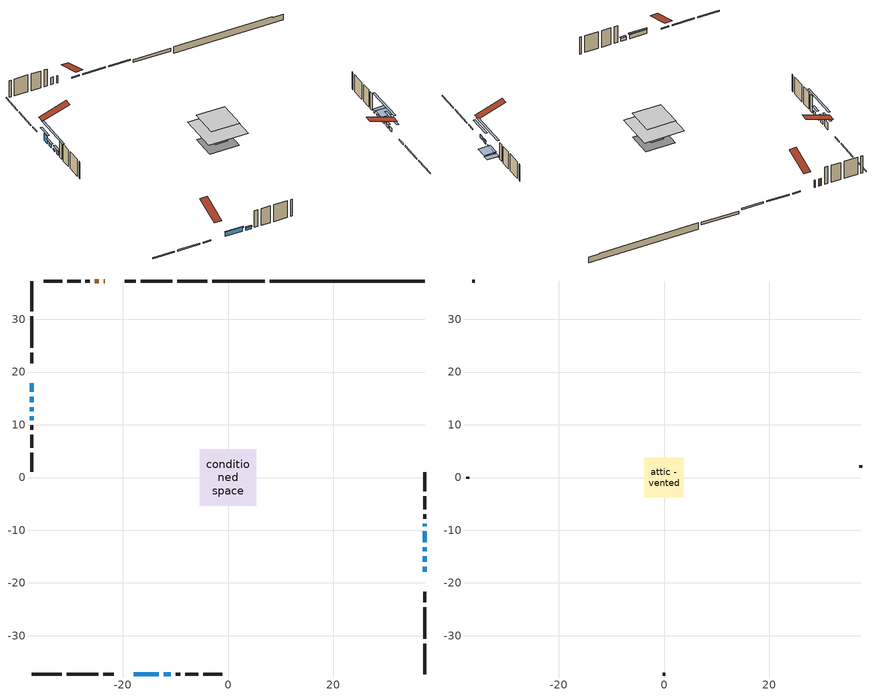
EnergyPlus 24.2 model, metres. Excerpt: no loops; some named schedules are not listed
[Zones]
conditioned space
 floor adiabatic (Floor2 construction): -1.71,-1.71 -1.71,1.71 1.71,1.71 1.71,-1.71 z0.86
 floor adiabatic (AdiabaticFloorConstruction): -5.36,-5.36 -5.36,5.36 5.36,5.36 5.36,-5.36 z3.3
 floor foundation (Slab1 construction): -3.96,-3.39 -3.96,3.39 3.96,3.39 3.96,-3.39 z-0.97
 floor foundation (Slab2 construction): -1.71,-1.71 -1.71,1.71 1.71,1.71 1.71,-1.71 z-0.03
 wall outside (RimJoist1 construction): -3.92,37.28 -9.64,37.28 / -37.28,-37.28 -31.57,-37.28 / -37.28,37.28 -37.28,31.57 / 37.28,-37.28 37.28,-31.57 z0.86:1.16
 wall outside (RimJoist2 construction): -10.57,37.28 -16.59,37.28 / -30.64,-37.28 -24.62,-37.28 / -37.28,30.64 -37.28,24.62 / 37.28,-30.64 37.28,-24.62 z0.86:1.16
 wall outside (RimJoist3 construction): -17.52,37.28 -19.56,37.28 / -23.69,-37.28 -21.64,-37.28 / -37.28,23.69 -37.28,21.64 / 37.28,-23.69 37.28,-21.64 z0.86:1.16
 wall outside (AdiabaticWallConstruction 1): -23.37,37.28 -23.59,37.28 / -24.52,37.28 -25.28,37.28 z0.86:2.89
 wall outside (AdiabaticWallConstruction): -17.84,-37.28 -13.16,-37.28 / -37.28,11.6 -37.28,10.83 z0.86:2.08; 37.28,-17.84 37.28,-16.95 z0.86:1.93; -37.28,17.84 -37.28,16.26 z0.86:2.89; 37.28,-16.02 37.28,-14.95 / -12.24,-37.28 -10.86,-37.28 / -37.28,15.34 -37.28,14.27 z0.86:1.78; 37.28,-14.03 37.28,-13.21 / -37.28,13.34 -37.28,12.52 z0.86:1.34; 37.28,-12.28 37.28,-10.15 z0.86:1.42; 37.28,-9.23 37.28,-8.77 z0.86:1.12
 wall outside (Wall1 construction): -26.21,37.28 -27.06,37.28 / -9.94,-37.28 -9.08,-37.28 / -37.28,9.91 -37.28,9.06 / 37.28,-7.84 37.28,-6.99 z0.86:5.74
 wall outside (Wall2 construction): -27.98,37.28 -30.49,37.28 / -8.16,-37.28 -5.65,-37.28 / -37.28,8.13 -37.28,5.62 / 37.28,-6.06 37.28,-3.56 z0.86:5.74
 wall outside (Wall3 construction): -31.42,37.28 -35,37.28 / -4.72,-37.28 -1.14,-37.28 / -37.28,4.69 -37.28,1.11 / 37.28,-2.63 37.28,0.96 z0.86:5.74
 wall foundation (FoundationWall1 construction): 7.9,37.28,-0.97 7.9,37.28,0.86 34.35,37.28,0.86 34.35,37.28,0.59 37.28,37.28,0.59 37.28,37.28,-0.97
 wall foundation (FoundationWall2 construction): 6.97,37.28 -2.99,37.28 z-0.03:0.73
 window (WindowConstruction): -17.84,-37.28 -13.16,-37.28 z0.86:2.08
 window (WindowConstruction 2): 37.28,-17.84 37.28,-16.95 z0.86:1.93
 window (WindowConstruction 3): -37.28,17.84 -37.28,16.26 z0.86:2.89
 window (WindowConstruction 4): 37.28,-16.02 37.28,-14.95 z0.86:1.77
 window (WindowConstruction 5): -12.24,-37.28 -10.86,-37.28 z0.86:1.77
 window (WindowConstruction 6): -37.28,15.34 -37.28,14.27 z0.86:1.77
 window (WindowConstruction 9): 37.28,-14.03 37.28,-13.21 z0.86:1.34
 window (WindowConstruction 10): -37.28,13.34 -37.28,12.53 z0.86:1.34
 window (WindowConstruction 1): -37.28,11.6 -37.28,10.83 z0.86:2.08
 window (WindowConstruction 7): 37.28,-12.28 37.28,-10.15 z0.86:1.42
 window (WindowConstruction 8): 37.28,-9.22 37.28,-8.77 z0.86:1.11
 door (Door): -23.37,37.28 -23.59,37.28 z0.86:2.89
 door (Door 1): -24.52,37.28 -25.28,37.28 z0.86:2.89
 ceiling adiabatic (AdiabaticFloorConstruction): 5.36,-5.36 5.36,5.36 -5.36,5.36 -5.36,-5.36 z3.3
attic - vented
 floor to conditioned space (Floor1 construction Reversed): -3.79,-3.79 -3.79,3.79 3.79,3.79 3.79,-3.79 z5.74
 wall outside (Wall4 construction): -35.93,37.28 -36.36,37.28 / -0.21,-37.28 0.22,-37.28 / -37.28,0.18 -37.28,-0.24 / 37.28,1.88 37.28,2.31 z0.86:5.74
 roof outside (Roof1 construction): -22.44,37.28,5.74 -22.44,29.9,8.2 -20.49,29.9,8.2 -20.49,37.28,5.74; -18.77,-37.28,5.74 -18.77,-29.9,8.2 -20.72,-29.9,8.2 -20.72,-37.28,5.74; -37.28,18.77,5.74 -29.9,18.77,8.2 -29.9,20.72,8.2 -37.28,20.72,5.74; 37.28,-18.77,5.74 29.9,-18.77,8.2 29.9,-20.72,8.2 37.28,-20.72,5.74
shading: -13.02,-37.28 -17.99,-37.28 -17.99,-37.74 -13.02,-37.74 z2.23; 37.28,-14.36 37.28,-20.43 37.74,-20.43 37.74,-14.36 z4.52; -37.28,15.19 -37.28,18.91 -37.74,18.91 -37.74,15.19 z3.96; 37.28,-14.88 37.28,-16.1 37.74,-16.1 37.74,-14.88 z1.85; -10.78,-37.28 -12.31,-37.28 -12.31,-37.74 -10.78,-37.74 z1.85; -37.28,13.51 -37.28,16.09 -37.74,16.09 -37.74,13.51 z2.53; 37.28,-8.33 37.28,-18.91 37.74,-18.91 37.74,-8.33 z6.22; -37.28,7.65 -37.28,18.22 -37.74,18.22 -37.74,7.65 z6.22; -37.28,10.08 -37.28,12.36 -37.74,12.36 -37.74,10.08 z2.84; 37.28,-9.69 37.28,-12.74 40.48,-12.74 40.48,-9.69 z1.88; 37.28,-8.31 37.28,-9.68 40.48,-9.68 40.48,-8.31 z1.57
[Building]
Building 1: Terrain=Suburbs
[Site:Location]
Montreal Intl AP_QC: Latitude {deg}=45.47; Longitude {deg}=-73.74; Time Zone {hr}=-5; Elevation {m}=36; Keep Site Location Information=Yes
[Site:GroundTemperature:Shallow]
2.07863, -0.316383, -0.508184, 0.628371, 5.19101, 9.73239, 13.6695, 16.1636, 16.3755, 14.347, 10.5102, 6.10817
[Site:WaterMainsTemperature]
Calculation Method=Schedule; Temperature Schedule=mains temperature schedule
[Material] Roughness=Rough; Thermal Absorptance=0.9
Name | Thickness {m} | Conductivity {W/m-K} | Density {kg/m3} | Specific Heat {J/kg-K} | Solar Absorptance | Visible Absorptance
asphalt or fiberglass shingles | 0.00635 | 0.162714 | 1121.4 | 1465.45 | 0.4 | 0.4
ceiling loosefill ins | 0.0846667 | 0.0480833 | 16.02 | 1046.75 | 0.7 | 0.7
ceiling stud and cavity | 0.1397 | 0.0958178 | 65.682 | 1177.47 | 0.7 | 0.7
concrete 4.0 in. | 0.1016 | 1.803125 | 2242.8 | 837.4 | 0.7 | 0.7
concrete 8.0 in. | 0.2032 | 1.803125 | 2242.8 | 837.4 | 0.7 | 0.7
door material | 0.04445 | 0.053851 | 512.64 | 1214.23 | 0.7 | 0.7
door material 1 | 0.04445 | 0.188738 | 512.64 | 1214.23 | 0.7 | 0.7
exterior vertical ins | 0.0348425 | 0.029427 | 32.04 | 1214.23 | 0.7 | 0.7
exterior vertical ins 1 | 0.00699535 | 0.029427 | 32.04 | 1214.23 | 0.7 | 0.7
floor covering | 0.0127 | 0.0433444 | 54.468 | 1339.84 | 0.6 | 0.6
floor rigid ins; rim joist rigid ins | 0.051816 | 0.029427 | 32.04 | 1214.23 | 0.7 | 0.7
floor rigid ins 1; wall rigid ins | 0.512978 | 0.029427 | 32.04 | 1214.23 | 0.7 | 0.7
floor stud and cavity | 0.1397 | 0.269035 | 92.3553 | 1139.71 | 0.7 | 0.7
floor stud and cavity 1 | 0.1397 | 1.75129 | 37.0049 | 1207.88 | 0.7 | 0.7
furniture material conditioned space 1 | 0.1524 | 0.115458 | 640.8 | 1214.23 | 0.6 | 0.6
gypsum board | 0.0127 | 0.160291 | 801 | 837.4 | 0.6 | 0.6
gypsum board 1 | 0.0127 | 0.160291 | 801 | 837.4 | 0.7 | 0.7
osb sheathing 0.5 in. | 0.0127 | 0.115458 | 512.64 | 1214.23 | 0.7 | 0.7
osb sheathing 0.75 in. | 0.01905 | 0.115458 | 512.64 | 1214.23 | 0.7 | 0.7
osb sheathing 2.0 in. | 0.0508 | 0.115458 | 512.64 | 1214.23 | 0.7 | 0.7
rim joist stud and cavity | 0.0508 | 0.177588 | 50.32683 | 1063.81 | 0.6 | 0.6
rim joist stud and cavity 1 | 0.0508 | 0.172285 | 50.32683 | 1063.81 | 0.6 | 0.6
rim joist stud and cavity 2 | 0.0508 | 0.258559 | 125.044 | 1163.47 | 0.6 | 0.6
wall stud and cavity | 0.1397 | 0.100049 | 139.0536 | 1170.24 | 0.7 | 0.7
wall stud and cavity 1 | 0.1397 | 0.104393 | 139.0536 | 1170.24 | 0.7 | 0.7
wall stud and cavity 2 | 0.1397 | 0.103305 | 139.0536 | 1170.24 | 0.7 | 0.7
wall stud and cavity 3 | 0.0889 | 6.9971 | 50.32683 | 1063.81 | 0.6 | 0.6
wall stud and cavity 4 | 0.0889 | 0.380278 | 52.3479 | 1209.89 | 0.7 | 0.7
wall stud and cavity 5 | 0.0889 | 0.391764 | 83.0341 | 1211.67 | 0.7 | 0.7
wood siding | 0.0254 | 0.102417 | 544.68 | 1172.36 | 0.4 | 0.4
wood siding 1 | 0.00254 | 0.102417 | 544.68 | 1172.36 | 0.4 | 0.4
wood siding 2; wood siding 3; wood siding 4 | 0.0254 | 0.102417 | 544.68 | 1172.36 | 0.7 | 0.7
[WindowMaterial:SimpleGlazingSystem]
Name | U-Factor {W/m2-K} | Solar Heat Gain Coefficient
WindowMaterial | 3.04284 | 0.69
WindowMaterial 1 | 3.10416 | 0.52
WindowMaterial 2 | 3.10927 | 0.52
WindowMaterial 3 | 2.983789 | 0.58
WindowMaterial 4 | 7.0816 | 0.68
WindowMaterial 5 | 6.99757 | 0.7
WindowMaterial 6 | 2.99742 | 0.58
WindowMaterial 7 | 3.653793 | 0.29
WindowMaterial 8 | 3.125739 | 0.41
[Construction]
AdiabaticFloorConstruction: floor stud and cavity 1, floor rigid ins 1, osb sheathing 0.75 in., floor covering
AdiabaticWallConstruction: wood siding 3, wall rigid ins, wall stud and cavity 4, gypsum board
AdiabaticWallConstruction 1: wood siding 4, wall rigid ins, wall stud and cavity 4, gypsum board
Door: door material
Door 1: door material 1
Floor1 construction Reversed: gypsum board, ceiling stud and cavity, ceiling loosefill ins
Floor2 construction: floor stud and cavity, floor rigid ins, osb sheathing 0.75 in., floor covering
FoundationWall1 construction; FoundationWall2 construction: concrete 8.0 in., gypsum board 1
furniture construction conditioned space 1: furniture material conditioned space 1
PartitionWallConstruction: gypsum board, wall stud and cavity 5, gypsum board
RimJoist1 construction: wood siding 2, rim joist stud and cavity
RimJoist2 construction: wood siding 2, rim joist stud and cavity 1
RimJoist3 construction: wood siding 2, rim joist rigid ins, osb sheathing 2.0 in., rim joist stud and cavity 2
Roof1 construction: asphalt or fiberglass shingles
Slab1 construction; Slab2 construction: concrete 4.0 in.
Wall1 construction: wood siding, osb sheathing 0.5 in., wall stud and cavity, gypsum board
Wall2 construction: wood siding, osb sheathing 0.5 in., wall stud and cavity 1, gypsum board
Wall3 construction: wood siding, osb sheathing 0.5 in., wall stud and cavity 2, gypsum board
Wall4 construction: wood siding 1, wall stud and cavity 3
WindowConstruction: WindowMaterial
WindowConstruction 1: WindowMaterial 1
WindowConstruction 10; WindowConstruction 9: WindowMaterial 8
WindowConstruction 2: WindowMaterial 2
WindowConstruction 3: WindowMaterial 3
WindowConstruction 4; WindowConstruction 6: WindowMaterial 4
WindowConstruction 5: WindowMaterial 5
WindowConstruction 7: WindowMaterial 6
WindowConstruction 8: WindowMaterial 7
[Zone] Multiplier=1; Part of Total Floor Area=Yes
Name | Volume {m3}
attic - vented | 22.986
conditioned space | 397.7
[Space]
Name | Zone | Volume {m3}
attic - vented 1 | attic - vented | 22.986
conditioned space 1 | conditioned space | 397.7
[ZoneInfiltration:EffectiveLeakageArea]
infil attic - vented 1: Zone or Space=attic - vented 1; Schedule=Always On Discrete; Effective Air Leakage Area {cm2}=2300.4; Stack Coefficient=0.000510336; Wind Coefficient=1.52633e-05
[ZoneMixing]
whole house fan mix: Zone or Space=attic - vented; Schedule=Always On Continuous; Design Flow Rate Calculation Method=Flow/Zone; Design Flow Rate {m3/s}=0; Source Zone or Space=conditioned space
[SurfaceProperty:ExposedFoundationPerimeter] Exposed Perimeter Calculation Method=TotalExposedPerimeter
Name | Total Exposed Perimeter {m}
Slab1 | 29.383
Slab2 | 9.96699
[InternalMass] Zone or ZoneList=conditioned space; Space or SpaceList=conditioned space 1
Name | Construction | Surface Area {m2}
furniture mass conditioned space 1 | furniture construction conditioned space 1 | 76.7917
partition wall mass | PartitionWallConstruction | 180.305
[Lights]
interior lighting: Zone or ZoneList or Space or SpaceList=conditioned space 1; Schedule=interior lighting schedule; Design Level Calculation Method=LightingLevel; Lighting Level {W}=343.2; Return Air Fraction=0; Fraction Radiant=0.6; Fraction Visible=0.2; Fraction Replaceable=1
[People]
occupants: Zone or ZoneList or Space or SpaceList=conditioned space 1; Number of People Schedule=occupants schedule; Number of People Calculation Method=People; Number of People=3; Fraction Radiant=0.314171; Sensible Heat Fraction=0.56303; Activity Level Schedule=occupants activity schedule; Carbon Dioxide Generation Rate {m3/s-W}=0; Enable ASHRAE 55 Comfort Warnings=No; Mean Radiant Temperature Calculation Type=EnclosureAveraged
[ElectricEquipment] Zone or ZoneList or Space or SpaceList=conditioned space 1; Design Level Calculation Method=EquipmentLevel
Name | Schedule | Design Level {W} | Fraction Latent | Fraction Radiant | Fraction Lost
clothes dryer | clothes dryer schedule | 140.772 | 0.015 | 0.081 | 0.85
clothes washer | clothes washer schedule | 32.1985 | 0.03 | 0.162 | 0.7
cooking range | cooking range schedule | 215.147 | 0.08 | 0.432 | 0.2
dishwasher | dishwasher schedule | 66.8632 | 0.3 | 0.18 | 0.4
fridge | fridge schedule | 72.9452 | 0 | 0.6 | 0
mech vent house fan | mech vent house fan schedule | 0 | 0 | 0 | 1
mech vent house fan cfis | mech vent house fan cfis schedule | 0 | 0 | 0 | 0
misc plug loads | misc plug loads schedule | 494.7 | 0.045 | 0.513 | 0.1
whole house fan | Always On Discrete | 0 | 0 | 0 | 1
[OtherEquipment] Zone or ZoneList or Space or SpaceList=conditioned space 1; Design Level Calculation Method=EquipmentLevel
Name | Fuel Type | Schedule | Design Level {W} | Fraction Latent | Fraction Radiant | Fraction Lost
clothes dryer 1 | Electricity | clothes dryer schedule | 0 | 0.015 | 0.081 | 0.85
cooking range 1 | Electricity | cooking range schedule | 0 | 0.08 | 0.432 | 0.2
general water use latent | None | general water use schedule | 62.594 | 1 | 0 | 0
general water use sensible | None | general water use schedule | -61.6891 | 0 | 0.6 | 0
mech vent house fan latent load | None | Always On Discrete | 0 | 1 | 0 | 0
mech vent house fan sensible load | None | Always On Discrete | 0 | 0 | 0 | 0
water heater energy adjustment1 | Electricity | Always On Discrete | 0.01 | 0 | 0 | 1
[ZoneInfiltration:DesignFlowRate] Zone or ZoneList or Space or SpaceList=conditioned space 1; Schedule=Always On Discrete; Design Flow Rate Calculation Method=Flow/Zone; Design Flow Rate {m3/s}=0
infil flow; natural vent flow; whole house fan flow
[Foundation:Kiva] Initial Indoor Air Temperature {C}=18; Wall Depth Below Slab {m}=0.2032; Custom Block X Position 1 {m}=0.2159; Custom Block Z Position 1 {m}=0
Name | Wall Height Above Grade {m} | Custom Block Material Name 1 | Custom Block Depth 1 {m}
Foundation Kiva 1 | 0.859993 | exterior vertical ins | 1.82999
Foundation Kiva 2 | 0.729996 | exterior vertical ins 1 | 0.759988
[Foundation:Kiva:Settings]
Soil Conductivity {W/m-K}=0.849921; Soil Density {kg/m3}=1842.3; Soil Specific Heat {J/kg-K}=418.7; Ground Solar Absorptivity=0.9; Ground Thermal Absorptivity=0.9; Ground Surface Roughness {m}=0.03; Far-Field Width {m}=40; Deep-Ground Boundary Condition=ZeroFlux; Deep-Ground Depth {m}=40; Minimum Cell Dimension {m}=0.2; Maximum Cell Growth Coefficient=3; Simulation Timestep=Timestep
[Exterior:Lights]
exterior lighting: Schedule=exterior lighting schedule; Design Level {W}=75.6
[Schedule:Constant]
Name | Hourly Value
Always On Continuous; mech vent house fan schedule; mech vent house fan cfis schedule; Always On Discrete | 1
occupants activity schedule | 117.228
fridge schedule | 0
[Schedule:Week:Daily]
interior lighting schedule Week Rule - Jan1-Jan27: interior lighting schedule day, interior lighting schedule day, interior lighting schedule day, interior lighting schedule day, interior lighting schedule day, interior lighting schedule day, interior lighting schedule day, interior lighting schedule default day, interior lighting schedule default day, interior lighting schedule default day, interior lighting schedule default day, interior lighting schedule default day
interior lighting schedule Week Rule - Jan28-Feb3: interior lighting schedule day, interior lighting schedule day, interior lighting schedule day, interior lighting schedule day, interior lighting schedule day 1, interior lighting schedule day 1, interior lighting schedule day 1, interior lighting schedule default day, interior lighting schedule default day, interior lighting schedule default day, interior lighting schedule default day, interior lighting schedule default day
interior lighting schedule Week Rule - Feb4-Feb24: interior lighting schedule day 1, interior lighting schedule day 1, interior lighting schedule day 1, interior lighting schedule day 1, interior lighting schedule day 1, interior lighting schedule day 1, interior lighting schedule day 1, interior lighting schedule default day, interior lighting schedule default day, interior lighting schedule default day, interior lighting schedule default day, interior lighting schedule default day
interior lighting schedule Week Rule - Feb25-Mar3: interior lighting schedule day 1, interior lighting schedule day 1, interior lighting schedule day 1, interior lighting schedule day 1, interior lighting schedule day 2, interior lighting schedule day 2, interior lighting schedule day 2, interior lighting schedule default day, interior lighting schedule default day, interior lighting schedule default day, interior lighting schedule default day, interior lighting schedule default day
interior lighting schedule Week Rule - Mar4-Mar31: interior lighting schedule day 2, interior lighting schedule day 2, interior lighting schedule day 2, interior lighting schedule day 2, interior lighting schedule day 2, interior lighting schedule day 2, interior lighting schedule day 2, interior lighting schedule default day, interior lighting schedule default day, interior lighting schedule default day, interior lighting schedule default day, interior lighting schedule default day
interior lighting schedule Week Rule - Apr1-Apr28: interior lighting schedule day 3, interior lighting schedule day 3, interior lighting schedule day 3, interior lighting schedule day 3, interior lighting schedule day 3, interior lighting schedule day 3, interior lighting schedule day 3, interior lighting schedule default day, interior lighting schedule default day, interior lighting schedule default day, interior lighting schedule default day, interior lighting schedule default day
interior lighting schedule Week Rule - Apr29-May5: interior lighting schedule day 3, interior lighting schedule day 3, interior lighting schedule day 4, interior lighting schedule day 4, interior lighting schedule day 4, interior lighting schedule day 4, interior lighting schedule day 4, interior lighting schedule default day, interior lighting schedule default day, interior lighting schedule default day, interior lighting schedule default day, interior lighting schedule default day
interior lighting schedule Week Rule - May6-May26: interior lighting schedule day 4, interior lighting schedule day 4, interior lighting schedule day 4, interior lighting schedule day 4, interior lighting schedule day 4, interior lighting schedule day 4, interior lighting schedule day 4, interior lighting schedule default day, interior lighting schedule default day, interior lighting schedule default day, interior lighting schedule default day, interior lighting schedule default day
interior lighting schedule Week Rule - May27-Jun2: interior lighting schedule day 4, interior lighting schedule day 4, interior lighting schedule day 4, interior lighting schedule day 4, interior lighting schedule day 4, interior lighting schedule day 5, interior lighting schedule day 5, interior lighting schedule default day, interior lighting schedule default day, interior lighting schedule default day, interior lighting schedule default day, interior lighting schedule default day
interior lighting schedule Week Rule - Jun3-Jun30: interior lighting schedule day 5, interior lighting schedule day 5, interior lighting schedule day 5, interior lighting schedule day 5, interior lighting schedule day 5, interior lighting schedule day 5, interior lighting schedule day 5, interior lighting schedule default day, interior lighting schedule default day, interior lighting schedule default day, interior lighting schedule default day, interior lighting schedule default day
interior lighting schedule Week Rule - Jul1-Jul28: interior lighting schedule day 6, interior lighting schedule day 6, interior lighting schedule day 6, interior lighting schedule day 6, interior lighting schedule day 6, interior lighting schedule day 6, interior lighting schedule day 6, interior lighting schedule default day, interior lighting schedule default day, interior lighting schedule default day, interior lighting schedule default day, interior lighting schedule default day
interior lighting schedule Week Rule - Jul29-Aug4: interior lighting schedule day 6, interior lighting schedule day 6, interior lighting schedule day 6, interior lighting schedule day 7, interior lighting schedule day 7, interior lighting schedule day 7, interior lighting schedule day 7, interior lighting schedule default day, interior lighting schedule default day, interior lighting schedule default day, interior lighting schedule default day, interior lighting schedule default day
interior lighting schedule Week Rule - Aug5-Aug25: interior lighting schedule day 7, interior lighting schedule day 7, interior lighting schedule day 7, interior lighting schedule day 7, interior lighting schedule day 7, interior lighting schedule day 7, interior lighting schedule day 7, interior lighting schedule default day, interior lighting schedule default day, interior lighting schedule default day, interior lighting schedule default day, interior lighting schedule default day
interior lighting schedule Week Rule - Aug26-Sep1: interior lighting schedule day 7, interior lighting schedule day 7, interior lighting schedule day 7, interior lighting schedule day 7, interior lighting schedule day 7, interior lighting schedule day 7, interior lighting schedule day 8, interior lighting schedule default day, interior lighting schedule default day, interior lighting schedule default day, interior lighting schedule default day, interior lighting schedule default day
interior lighting schedule Week Rule - Sep2-Sep29: interior lighting schedule day 8, interior lighting schedule day 8, interior lighting schedule day 8, interior lighting schedule day 8, interior lighting schedule day 8, interior lighting schedule day 8, interior lighting schedule day 8, interior lighting schedule default day, interior lighting schedule default day, interior lighting schedule default day, interior lighting schedule default day, interior lighting schedule default day
interior lighting schedule Week Rule - Sep30-Oct6: interior lighting schedule day 8, interior lighting schedule day 9, interior lighting schedule day 9, interior lighting schedule day 9, interior lighting schedule day 9, interior lighting schedule day 9, interior lighting schedule day 9, interior lighting schedule default day, interior lighting schedule default day, interior lighting schedule default day, interior lighting schedule default day, interior lighting schedule default day
interior lighting schedule Week Rule - Oct7-Oct27: interior lighting schedule day 9, interior lighting schedule day 9, interior lighting schedule day 9, interior lighting schedule day 9, interior lighting schedule day 9, interior lighting schedule day 9, interior lighting schedule day 9, interior lighting schedule default day, interior lighting schedule default day, interior lighting schedule default day, interior lighting schedule default day, interior lighting schedule default day
interior lighting schedule Week Rule - Oct28-Nov3: interior lighting schedule day 9, interior lighting schedule day 9, interior lighting schedule day 9, interior lighting schedule day 9, interior lighting schedule day 10, interior lighting schedule day 10, interior lighting schedule day 10, interior lighting schedule default day, interior lighting schedule default day, interior lighting schedule default day, interior lighting schedule default day, interior lighting schedule default day
interior lighting schedule Week Rule - Nov4-Nov24: interior lighting schedule day 10, interior lighting schedule day 10, interior lighting schedule day 10, interior lighting schedule day 10, interior lighting schedule day 10, interior lighting schedule day 10, interior lighting schedule day 10, interior lighting schedule default day, interior lighting schedule default day, interior lighting schedule default day, interior lighting schedule default day, interior lighting schedule default day
interior lighting schedule Week Rule - Nov25-Dec1: interior lighting schedule day 10, interior lighting schedule day 10, interior lighting schedule day 10, interior lighting schedule day 10, interior lighting schedule day 10, interior lighting schedule day 10, interior lighting schedule day 11, interior lighting schedule default day, interior lighting schedule default day, interior lighting schedule default day, interior lighting schedule default day, interior lighting schedule default day
interior lighting schedule Week Rule - Dec2-Dec31: interior lighting schedule day 11, interior lighting schedule day 11, interior lighting schedule day 11, interior lighting schedule day 11, interior lighting schedule day 11, interior lighting schedule day 11, interior lighting schedule day 11, interior lighting schedule default day, interior lighting schedule default day, interior lighting schedule default day, interior lighting schedule default day, interior lighting schedule default day
occupants schedule Week Rule - Jan1-Dec31: occupants schedule day, occupants schedule day, occupants schedule day, occupants schedule day, occupants schedule day, occupants schedule day, occupants schedule day, occupants schedule default day, occupants schedule default day, occupants schedule default day, occupants schedule default day, occupants schedule default day
clothes dryer schedule Week Rule - Jan1-Dec31: clothes dryer schedule day, clothes dryer schedule day, clothes dryer schedule day, clothes dryer schedule day, clothes dryer schedule day, clothes dryer schedule day, clothes dryer schedule day, clothes dryer schedule default day, clothes dryer schedule default day, clothes dryer schedule default day, clothes dryer schedule default day, clothes dryer schedule default day
clothes washer schedule Week Rule - Jan1-Dec31: clothes washer schedule day, clothes washer schedule day, clothes washer schedule day, clothes washer schedule day, clothes washer schedule day, clothes washer schedule day, clothes washer schedule day, clothes washer schedule default day, clothes washer schedule default day, clothes washer schedule default day, clothes washer schedule default day, clothes washer schedule default day
cooking range schedule Week Rule - Jan1-Dec31: cooking range schedule day, cooking range schedule day, cooking range schedule day, cooking range schedule day, cooking range schedule day, cooking range schedule day, cooking range schedule day, cooking range schedule default day, cooking range schedule default day, cooking range schedule default day, cooking range schedule default day, cooking range schedule default day
dishwasher schedule Week Rule - Jan1-Dec31: dishwasher schedule day, dishwasher schedule day, dishwasher schedule day, dishwasher schedule day, dishwasher schedule day, dishwasher schedule day, dishwasher schedule day, dishwasher schedule default day, dishwasher schedule default day, dishwasher schedule default day, dishwasher schedule default day, dishwasher schedule default day
misc plug loads schedule Week Rule - Jan1-Dec31: misc plug loads schedule day, misc plug loads schedule day, misc plug loads schedule day, misc plug loads schedule day, misc plug loads schedule day, misc plug loads schedule day, misc plug loads schedule day, misc plug loads schedule default day, misc plug loads schedule default day, misc plug loads schedule default day, misc plug loads schedule default day, misc plug loads schedule default day
general water use schedule Week Rule - Jan1-Dec31: general water use schedule day, general water use schedule day, general water use schedule day, general water use schedule day, general water use schedule day, general water use schedule day, general water use schedule day, general water use schedule default day, general water use schedule default day, general water use schedule default day, general water use schedule default day, general water use schedule default day
exterior lighting schedule Week Rule - Jan1-Jan27: exterior lighting schedule day, exterior lighting schedule day, exterior lighting schedule day, exterior lighting schedule day, exterior lighting schedule day, exterior lighting schedule day, exterior lighting schedule day, exterior lighting schedule default day, exterior lighting schedule default day, exterior lighting schedule default day, exterior lighting schedule default day, exterior lighting schedule default day
exterior lighting schedule Week Rule - Jan28-Feb3: exterior lighting schedule day, exterior lighting schedule day, exterior lighting schedule day, exterior lighting schedule day, exterior lighting schedule day 1, exterior lighting schedule day 1, exterior lighting schedule day 1, exterior lighting schedule default day, exterior lighting schedule default day, exterior lighting schedule default day, exterior lighting schedule default day, exterior lighting schedule default day
exterior lighting schedule Week Rule - Feb4-Feb24: exterior lighting schedule day 1, exterior lighting schedule day 1, exterior lighting schedule day 1, exterior lighting schedule day 1, exterior lighting schedule day 1, exterior lighting schedule day 1, exterior lighting schedule day 1, exterior lighting schedule default day, exterior lighting schedule default day, exterior lighting schedule default day, exterior lighting schedule default day, exterior lighting schedule default day
exterior lighting schedule Week Rule - Feb25-Mar3: exterior lighting schedule day 1, exterior lighting schedule day 1, exterior lighting schedule day 1, exterior lighting schedule day 1, exterior lighting schedule day 2, exterior lighting schedule day 2, exterior lighting schedule day 2, exterior lighting schedule default day, exterior lighting schedule default day, exterior lighting schedule default day, exterior lighting schedule default day, exterior lighting schedule default day
exterior lighting schedule Week Rule - Mar4-Mar31: exterior lighting schedule day 2, exterior lighting schedule day 2, exterior lighting schedule day 2, exterior lighting schedule day 2, exterior lighting schedule day 2, exterior lighting schedule day 2, exterior lighting schedule day 2, exterior lighting schedule default day, exterior lighting schedule default day, exterior lighting schedule default day, exterior lighting schedule default day, exterior lighting schedule default day
exterior lighting schedule Week Rule - Apr1-Apr28: exterior lighting schedule day 3, exterior lighting schedule day 3, exterior lighting schedule day 3, exterior lighting schedule day 3, exterior lighting schedule day 3, exterior lighting schedule day 3, exterior lighting schedule day 3, exterior lighting schedule default day, exterior lighting schedule default day, exterior lighting schedule default day, exterior lighting schedule default day, exterior lighting schedule default day
exterior lighting schedule Week Rule - Apr29-May5: exterior lighting schedule day 3, exterior lighting schedule day 3, exterior lighting schedule day 4, exterior lighting schedule day 4, exterior lighting schedule day 4, exterior lighting schedule day 4, exterior lighting schedule day 4, exterior lighting schedule default day, exterior lighting schedule default day, exterior lighting schedule default day, exterior lighting schedule default day, exterior lighting schedule default day
exterior lighting schedule Week Rule - May6-May26: exterior lighting schedule day 4, exterior lighting schedule day 4, exterior lighting schedule day 4, exterior lighting schedule day 4, exterior lighting schedule day 4, exterior lighting schedule day 4, exterior lighting schedule day 4, exterior lighting schedule default day, exterior lighting schedule default day, exterior lighting schedule default day, exterior lighting schedule default day, exterior lighting schedule default day
exterior lighting schedule Week Rule - May27-Jun2: exterior lighting schedule day 4, exterior lighting schedule day 4, exterior lighting schedule day 4, exterior lighting schedule day 4, exterior lighting schedule day 4, exterior lighting schedule day 5, exterior lighting schedule day 5, exterior lighting schedule default day, exterior lighting schedule default day, exterior lighting schedule default day, exterior lighting schedule default day, exterior lighting schedule default day
exterior lighting schedule Week Rule - Jun3-Jun30: exterior lighting schedule day 5, exterior lighting schedule day 5, exterior lighting schedule day 5, exterior lighting schedule day 5, exterior lighting schedule day 5, exterior lighting schedule day 5, exterior lighting schedule day 5, exterior lighting schedule default day, exterior lighting schedule default day, exterior lighting schedule default day, exterior lighting schedule default day, exterior lighting schedule default day
exterior lighting schedule Week Rule - Jul1-Jul28: exterior lighting schedule day 6, exterior lighting schedule day 6, exterior lighting schedule day 6, exterior lighting schedule day 6, exterior lighting schedule day 6, exterior lighting schedule day 6, exterior lighting schedule day 6, exterior lighting schedule default day, exterior lighting schedule default day, exterior lighting schedule default day, exterior lighting schedule default day, exterior lighting schedule default day
exterior lighting schedule Week Rule - Jul29-Aug4: exterior lighting schedule day 6, exterior lighting schedule day 6, exterior lighting schedule day 6, exterior lighting schedule day 7, exterior lighting schedule day 7, exterior lighting schedule day 7, exterior lighting schedule day 7, exterior lighting schedule default day, exterior lighting schedule default day, exterior lighting schedule default day, exterior lighting schedule default day, exterior lighting schedule default day
exterior lighting schedule Week Rule - Aug5-Aug25: exterior lighting schedule day 7, exterior lighting schedule day 7, exterior lighting schedule day 7, exterior lighting schedule day 7, exterior lighting schedule day 7, exterior lighting schedule day 7, exterior lighting schedule day 7, exterior lighting schedule default day, exterior lighting schedule default day, exterior lighting schedule default day, exterior lighting schedule default day, exterior lighting schedule default day
exterior lighting schedule Week Rule - Aug26-Sep1: exterior lighting schedule day 7, exterior lighting schedule day 7, exterior lighting schedule day 7, exterior lighting schedule day 7, exterior lighting schedule day 7, exterior lighting schedule day 7, exterior lighting schedule day 8, exterior lighting schedule default day, exterior lighting schedule default day, exterior lighting schedule default day, exterior lighting schedule default day, exterior lighting schedule default day
exterior lighting schedule Week Rule - Sep2-Sep29: exterior lighting schedule day 8, exterior lighting schedule day 8, exterior lighting schedule day 8, exterior lighting schedule day 8, exterior lighting schedule day 8, exterior lighting schedule day 8, exterior lighting schedule day 8, exterior lighting schedule default day, exterior lighting schedule default day, exterior lighting schedule default day, exterior lighting schedule default day, exterior lighting schedule default day
[Schedule:Year]
interior lighting schedule: interior lighting schedule Week Rule - Jan1-Jan27, 1, 1, 1, 27, interior lighting schedule Week Rule - Jan28-Feb3, 1, 28, 2, 3, interior lighting schedule Week Rule - Feb4-Feb24, 2, 4, 2, 24, interior lighting schedule Week Rule - Feb25-Mar3, 2, 25, 3, 3, interior lighting schedule Week Rule - Mar4-Mar31, 3, 4, 3, 31, interior lighting schedule Week Rule - Apr1-Apr28, 4, 1, 4, 28, interior lighting schedule Week Rule - Apr29-May5, 4, 29, 5, 5, interior lighting schedule Week Rule - May6-May26, 5, 6, 5, 26, interior lighting schedule Week Rule - May27-Jun2, 5, 27, 6, 2, interior lighting schedule Week Rule - Jun3-Jun30, 6, 3, 6, 30, interior lighting schedule Week Rule - Jul1-Jul28, 7, 1, 7, 28, interior lighting schedule Week Rule - Jul29-Aug4, 7, 29, 8, 4, interior lighting schedule Week Rule - Aug5-Aug25, 8, 5, 8, 25, interior lighting schedule Week Rule - Aug26-Sep1, 8, 26, 9, 1, interior lighting schedule Week Rule - Sep2-Sep29, 9, 2, 9, 29, interior lighting schedule Week Rule - Sep30-Oct6, 9, 30, 10, 6, interior lighting schedule Week Rule - Oct7-Oct27, 10, 7, 10, 27, interior lighting schedule Week Rule - Oct28-Nov3, 10, 28, 11, 3, interior lighting schedule Week Rule - Nov4-Nov24, 11, 4, 11, 24, interior lighting schedule Week Rule - Nov25-Dec1, 11, 25, 12, 1, interior lighting schedule Week Rule - Dec2-Dec31, 12, 2, 12, 31
occupants schedule: occupants schedule Week Rule - Jan1-Dec31, 1, 1, 12, 31
clothes dryer schedule: clothes dryer schedule Week Rule - Jan1-Dec31, 1, 1, 12, 31
clothes washer schedule: clothes washer schedule Week Rule - Jan1-Dec31, 1, 1, 12, 31
cooking range schedule: cooking range schedule Week Rule - Jan1-Dec31, 1, 1, 12, 31
dishwasher schedule: dishwasher schedule Week Rule - Jan1-Dec31, 1, 1, 12, 31
misc plug loads schedule: misc plug loads schedule Week Rule - Jan1-Dec31, 1, 1, 12, 31
general water use schedule: general water use schedule Week Rule - Jan1-Dec31, 1, 1, 12, 31
exterior lighting schedule: exterior lighting schedule Week Rule - Jan1-Jan27, 1, 1, 1, 27, exterior lighting schedule Week Rule - Jan28-Feb3, 1, 28, 2, 3, exterior lighting schedule Week Rule - Feb4-Feb24, 2, 4, 2, 24, exterior lighting schedule Week Rule - Feb25-Mar3, 2, 25, 3, 3, exterior lighting schedule Week Rule - Mar4-Mar31, 3, 4, 3, 31, exterior lighting schedule Week Rule - Apr1-Apr28, 4, 1, 4, 28, exterior lighting schedule Week Rule - Apr29-May5, 4, 29, 5, 5, exterior lighting schedule Week Rule - May6-May26, 5, 6, 5, 26, exterior lighting schedule Week Rule - May27-Jun2, 5, 27, 6, 2, exterior lighting schedule Week Rule - Jun3-Jun30, 6, 3, 6, 30, exterior lighting schedule Week Rule - Jul1-Jul28, 7, 1, 7, 28, exterior lighting schedule Week Rule - Jul29-Aug4, 7, 29, 8, 4, exterior lighting schedule Week Rule - Aug5-Aug25, 8, 5, 8, 25, exterior lighting schedule Week Rule - Aug26-Sep1, 8, 26, 9, 1, exterior lighting schedule Week Rule - Sep2-Sep29, 9, 2, 9, 29, exterior lighting schedule Week Rule - Sep30-Oct6, 9, 30, 10, 6, exterior lighting schedule Week Rule - Oct7-Oct27, 10, 7, 10, 27, exterior lighting schedule Week Rule - Oct28-Nov3, 10, 28, 11, 3, exterior lighting schedule Week Rule - Nov4-Nov24, 11, 4, 11, 24, exterior lighting schedule Week Rule - Nov25-Dec1, 11, 25, 12, 1, exterior lighting schedule Week Rule - Dec2-Dec31, 12, 2, 12, 31
[Schedule:Compact]
mains temperature schedule: Through: 01/01, For: AllDays, Until: 24:00, 6.56833, Through: 01/02, For: AllDays, Until: 24:00, 6.48722, Through: 01/03, For: AllDays, Until: 24:00, 6.40722, Through: 01/04, For: AllDays, Until: 24:00, 6.32889, Through: 01/05, For: AllDays, Until: 24:00, 6.25167, Through: 01/06, For: AllDays, Until: 24:00, 6.17611, Through: 01/07, For: AllDays, Until: 24:00, 6.10222, Through: 01/08, For: AllDays, Until: 24:00, 6.02944, Through: 01/09, For: AllDays, Until: 24:00, 5.95833, Through: 01/10, For: AllDays, Until: 24:00, 5.88889, Through: 01/11, For: AllDays, Until: 24:00, 5.82056, Through: 01/12, For: AllDays, Until: 24:00, 5.75444, Through: 01/13, For: AllDays, Until: 24:00, 5.68944, Through: 01/14, For: AllDays, Until: 24:00, 5.62611, Through: 01/15, For: AllDays, Until: 24:00, 5.56444, Through: 01/16, For: AllDays, Until: 24:00, 5.50444, Through: 01/17, For: AllDays, Until: 24:00, 5.44611, Through: 01/18, For: AllDays, Until: 24:00, 5.38944, Through: 01/19, For: AllDays, Until: 24:00, 5.33389, Through: 01/20, For: AllDays, Until: 24:00, 5.28111, Through: 01/21, For: AllDays, Until: 24:00, 5.22944, Through: 01/22, For: AllDays, Until: 24:00, 5.17944, Through: 01/23, For: AllDays, Until: 24:00, 5.13111, Through: 01/24, For: AllDays, Until: 24:00, 5.085, Through: 01/25, For: AllDays, Until: 24:00, 5.04056, Through: 01/26, For: AllDays, Until: 24:00, 4.99778, Through: 01/27, For: AllDays, Until: 24:00, 4.95667, Through: 01/28, For: AllDays, Until: 24:00, 4.91778, Through: 01/29, For: AllDays, Until: 24:00, 4.88056, Through: 01/30, For: AllDays, Until: 24:00, 4.845, Through: 01/31, For: AllDays, Until: 24:00, 4.81167, Through: 02/01, For: AllDays, Until: 24:00, 4.77944, Through: 02/02, For: AllDays, Until: 24:00, 4.75, Through: 02/03, For: AllDays, Until: 24:00, 4.72167, Through: 02/04, For: AllDays, Until: 24:00, 4.69611, Through: 02/05, For: AllDays, Until: 24:00, 4.67167, Through: 02/06, For: AllDays, Until: 24:00, 4.64944, Through: 02/07, For: AllDays, Until: 24:00, 4.62889, Through: 02/08, For: AllDays, Until: 24:00, 4.61056, Through: 02/09, For: AllDays, Until: 24:00, 4.59389, Through: 02/10, For: AllDays, Until: 24:00, 4.57944, Through: 02/11, For: AllDays, Until: 24:00, 4.56667, Through: 02/12, For: AllDays, Until: 24:00, 4.55611, Through: 02/13, For: AllDays, Until: 24:00, 4.54722, Through: 02/14, For: AllDays, Until: 24:00, 4.54056, Through: 02/15, For: AllDays, Until: 24:00, 4.53556, Through: 02/16, For: AllDays, Until: 24:00, 4.53278, Through: 02/17, For: AllDays, Until: 24:00, 4.53167, Through: 02/18, For: AllDays, Until: 24:00, 4.53278, Through: 02/19, For: AllDays, Until: 24:00, 4.53556, Through: 02/20, For: AllDays, Until: 24:00, 4.54056, Through: 02/21, For: AllDays, Until: 24:00, 4.54722, Through: 02/22, For: AllDays, Until: 24:00, 4.55611, Through: 02/23, For: AllDays, Until: 24:00, 4.56667, Through: 02/24, For: AllDays, Until: 24:00, 4.57944, Through: 02/25, For: AllDays, Until: 24:00, 4.59389, Through: 02/26, For: AllDays, Until: 24:00, 4.61056, Through: 02/27, For: AllDays, Until: 24:00, 4.62889, Through: 02/28, For: AllDays, Until: 24:00, 4.64889, Through: 03/01, For: AllDays, Until: 24:00, 4.67111, Through: 03/02, For: AllDays, Until: 24:00, 4.69556, Through: 03/03, For: AllDays, Until: 24:00, 4.72167, Through: 03/04, For: AllDays, Until: 24:00, 4.74944, Through: 03/05, For: AllDays, Until: 24:00, 4.77944, Through: 03/06, For: AllDays, Until: 24:00, 4.81111, Through: 03/07, For: AllDays, Until: 24:00, 4.84444, Through: 03/08, For: AllDays, Until: 24:00, 4.88, Through: 03/09, For: AllDays, Until: 24:00, 4.91722, Through: 03/10, For: AllDays, Until: 24:00, 4.95611, Through: 03/11, For: AllDays, Until: 24:00, 4.99722, Through: 03/12, For: AllDays, Until: 24:00, 5.04, Through: 03/13, For: AllDays, Until: 24:00, 5.08444, Through: 03/14, For: AllDays, Until: 24:00, 5.13056, Through: 03/15, For: AllDays, Until: 24:00, 5.17889, Through: 03/16, For: AllDays, Until: 24:00, 5.22833, Through: 03/17, For: AllDays, Until: 24:00, 5.28, Through: 03/18, For: AllDays, Until: 24:00, 5.33333, Through: 03/19, For: AllDays, Until: 24:00, 5.38833, Through: 03/20, For: AllDays, Until: 24:00, 5.445, Through: 03/21, For: AllDays, Until: 24:00, 5.50333, Through: 03/22, For: AllDays, Until: 24:00, 5.56333, Through: 03/23, For: AllDays, Until: 24:00, 5.625, Through: 03/24, For: AllDays, Until: 24:00, 5.68833, Through: 03/25, For: AllDays, Until: 24:00, 5.75333, Through: 03/26, For: AllDays, Until: 24:00, 5.81944, Through: 03/27, For: AllDays, Until: 24:00, 5.88778, Through: 03/28, For: AllDays, Until: 24:00, 5.95722, Through: 03/29, For: AllDays, Until: 24:00, 6.02833, Through: 03/30, For: AllDays, Until: 24:00, 6.10111, Through: 03/31, For: AllDays, Until: 24:00, 6.175, Through: 04/01, For: AllDays, Until: 24:00, 6.25056, Through: 04/02, For: AllDays, Until: 24:00, 6.32778, Through: 04/03, For: AllDays, Until: 24:00, 6.40611, Through: 04/04, For: AllDays, Until: 24:00, 6.48556, Through: 04/05, For: AllDays, Until: 24:00, 6.56722, Through: 04/06, For: AllDays, Until: 24:00, 6.64944, Through: 04/07, For: AllDays, Until: 24:00, 6.73333, Through: 04/08, For: AllDays, Until: 24:00, 6.81833, Through: 04/09, For: AllDays, Until: 24:00, 6.905, Through: 04/10, For: AllDays, Until: 24:00, 6.99278, Through: 04/11, For: AllDays, Until: 24:00, 7.08111, Through: 04/12, For: AllDays, Until: 24:00, 7.17167, Through: 04/13, For: AllDays, Until: 24:00, 7.26278, Through: 04/14, For: AllDays, Until: 24:00, 7.355, Through: 04/15, For: AllDays, Until: 24:00, 7.44833, Through: 04/16, For: AllDays, Until: 24:00, 7.54278, Through: 04/17, For: AllDays, Until: 24:00, 7.63889, Through: 04/18, For: AllDays, Until: 24:00, 7.735, Through: 04/19, For: AllDays, Until: 24:00, 7.83278, Through: 04/20, For: AllDays, Until: 24:00, 7.93167, Through: 04/21, For: AllDays, Until: 24:00, 8.03111, Through: 04/22, For: AllDays, Until: 24:00, 8.13167, Through: 04/23, For: AllDays, Until: 24:00, 8.23278, Through: 04/24, For: AllDays, Until: 24:00, 8.335, Through: 04/25, For: AllDays, Until: 24:00, 8.43778, Through: 04/26, For: AllDays, Until: 24:00, 8.54167, Through: 04/27, For: AllDays, Until: 24:00, 8.64611, Through: 04/28, For: AllDays, Until: 24:00, 8.75167, Through: 04/29, For: AllDays, Until: 24:00, 8.85778, Through: 04/30, For: AllDays, Until: 24:00, 8.96444, Through: 05/01, For: AllDays, Until: 24:00, 9.07167, Through: 05/02, For: AllDays, Until: 24:00, 9.17944, Through: 05/03, For: AllDays, Until: 24:00, 9.28778, Through: 05/04, For: AllDays, Until: 24:00, 9.39667, Through: 05/05, For: AllDays, Until: 24:00, 9.50667, Through: 05/06, For: AllDays, Until: 24:00, 9.61667, Through: 05/07, For: AllDays, Until: 24:00, 9.72667, Through: 05/08, For: AllDays, Until: 24:00, 9.83778, Through: 05/09, For: AllDays, Until: 24:00, 9.94889, Through: 05/10, For: AllDays, Until: 24:00, 10.0606, Through: 05/11, For: AllDays, Until: 24:00, 10.1722, Through: 05/12, For: AllDays, Until: 24:00, 10.2844, Through: 05/13, For: AllDays, Until: 24:00, 10.3967, Through: 05/14, For: AllDays, Until: 24:00, 10.5094, Through: 05/15, For: AllDays, Until: 24:00, 10.6222, Through: 05/16, For: AllDays, Until: 24:00, 10.735, Through: 05/17, For: AllDays, Until: 24:00, 10.8478, Through: 05/18, For: AllDays, Until: 24:00, 10.9611, Through: 05/19, For: AllDays, Until: 24:00, 11.0744, Through: 05/20, For: AllDays, Until: 24:00, 11.1872, Through: 05/21, For: AllDays, Until: 24:00, 11.3006, Through: 05/22, For: AllDays, Until: 24:00, 11.4133, Through: 05/23, For: AllDays, Until: 24:00, 11.5267, Through: 05/24, For: AllDays, Until: 24:00, 11.6394, Through: 05/25, For: AllDays, Until: 24:00, 11.7522, Through: 05/26, For: AllDays, Until: 24:00, 11.8644, Through: 05/27, For: AllDays, Until: 24:00, 11.9767, Through: 05/28, For: AllDays, Until: 24:00, 12.0889, Through: 05/29, For: AllDays, Until: 24:00, 12.2006, Through: 05/30, For: AllDays, Until: 24:00, 12.3122, Through: 05/31, For: AllDays, Until: 24:00, 12.4228, Through: 06/01, For: AllDays, Until: 24:00, 12.5339, Through: 06/02, For: AllDays, Until: 24:00, 12.6439, Through: 06/03, For: AllDays, Until: 24:00, 12.7539, Through: 06/04, For: AllDays, Until: 24:00, 12.8628, Through: 06/05, For: AllDays, Until: 24:00, 12.9717, Through: 06/06, For: AllDays, Until: 24:00, 13.08, Through: 06/07, For: AllDays, Until: 24:00, 13.1878, Through: 06/08, For: AllDays, Until: 24:00, 13.2944, Through: 06/09, For: AllDays, Until: 24:00, 13.4011, Through: 06/10, For: AllDays, Until: 24:00, 13.5067, Through: 06/11, For: AllDays, Until: 24:00, 13.6117, Through: 06/12, For: AllDays, Until: 24:00, 13.7156, Through: 06/13, For: AllDays, Until: 24:00, 13.8194, Through: 06/14, For: AllDays, Until: 24:00, 13.9222, Through: 06/15, For: AllDays, Until: 24:00, 14.0239, Through: 06/16, For: AllDays, Until: 24:00, 14.125, Through: 06/17, For: AllDays, Until: 24:00, 14.225, Through: 06/18, For: AllDays, Until: 24:00, 14.3239, Through: 06/19, For: AllDays, Until: 24:00, 14.4222, Through: 06/20, For: AllDays, Until: 24:00, 14.5194, Through: 06/21, For: AllDays, Until: 24:00, 14.6156, Through: 06/22, For: AllDays, Until: 24:00, 14.7106, Through: 06/23, For: AllDays, Until: 24:00, 14.805, Through: 06/24, For: AllDays, Until: 24:00, 14.8978, Through: 06/25, For: AllDays, Until: 24:00, 14.9894, Through: 06/26, For: AllDays, Until: 24:00, 15.0806, Through: 06/27, For: AllDays, Until: 24:00, 15.17, Through: 06/28, For: AllDays, Until: 24:00, 15.2583, Through: 06/29, For: AllDays, Until: 24:00, 15.3456, Through: 06/30, For: AllDays, Until: 24:00, 15.4311, Through: 07/01, For: AllDays, Until: 24:00, 15.5161, Through: 07/02, For: AllDays, Until: 24:00, 15.5989, Through: 07/03, For: AllDays, Until: 24:00, 15.6811, Through: 07/04, For: AllDays, Until: 24:00, 15.7617, Through: 07/05, For: AllDays, Until: 24:00, 15.8411, Through: 07/06, For: AllDays, Until: 24:00, 15.9189, Through: 07/07, For: AllDays, Until: 24:00, 15.995, Through: 07/08, For: AllDays, Until: 24:00, 16.07, Through: 07/09, For: AllDays, Until: 24:00, 16.1433, Through: 07/10, For: AllDays, Until: 24:00, 16.2156, Through: 07/11, For: AllDays, Until: 24:00, 16.2861, Through: 07/12, For: AllDays, Until: 24:00, 16.355, Through: 07/13, For: AllDays, Until: 24:00, 16.4222, Through: 07/14, For: AllDays, Until: 24:00, 16.4878, Through: 07/15, For: AllDays, Until: 24:00, 16.5522, Through: 07/16, For: AllDays, Until: 24:00, 16.615, Through: 07/17, For: AllDays, Until: 24:00, 16.6756, Through: 07/18, For: AllDays, Until: 24:00, 16.735, Through: 07/19, For: AllDays, Until: 24:00, 16.7928, Through: 07/20, For: AllDays, Until: 24:00, 16.8489, Through: 07/21, For: AllDays, Until: 24:00, 16.9028, Through: 07/22, For: AllDays, Until: 24:00, 16.9556, Through: 07/23, For: AllDays, Until: 24:00, 17.0061, Through: 07/24, For: AllDays, Until: 24:00, 17.0556, Through: 07/25, For: AllDays, Until: 24:00, 17.1028, Through: 07/26, For: AllDays, Until: 24:00, 17.1483, Through: 07/27, For: AllDays, Until: 24:00, 17.1917, Through: 07/28, For: AllDays, Until: 24:00, 17.2339, Through: 07/29, For: AllDays, Until: 24:00, 17.2739, Through: 07/30, For: AllDays, Until: 24:00, 17.3122, Through: 07/31, For: AllDays, Until: 24:00, 17.3489, Through: 08/01, For: AllDays, Until: 24:00, 17.3833, Through: 08/02, For: AllDays, Until: 24:00, 17.4161, Through: 08/03, For: AllDays, Until: 24:00, 17.4467, Through: 08/04, For: AllDays, Until: 24:00, 17.4761, Through: 08/05, For: AllDays, Until: 24:00, 17.5028, Through: 08/06, For: AllDays, Until: 24:00, 17.5283, Through: 08/07, For: AllDays, Until: 24:00, 17.5517, Through: 08/08, For: AllDays, Until: 24:00, 17.5728, Through: 08/09, For: AllDays, Until: 24:00, 17.5922, Through: 08/10, For: AllDays, Until: 24:00, 17.61, Through: 08/11, For: AllDays, Until: 24:00, 17.6256, Through: 08/12, For: AllDays, Until: 24:00, 17.6394, Through: 08/13, For: AllDays, Until: 24:00, 17.6511, Through: 08/14, For: AllDays, Until: 24:00, 17.6611, Through: 08/15, For: AllDays, Until: 24:00, 17.6689, Through: 08/16, For: AllDays, Until: 24:00, 17.675, Through: 08/17, For: AllDays, Until: 24:00, 17.6789, Through: 08/18, For: AllDays, Until: 24:00, 17.6811, Through: 08/19, For: AllDays, Until: 24:00, 17.6811, Through: 08/20, For: AllDays, Until: 24:00, 17.6794, Through: 08/21, For: AllDays, Until: 24:00, 17.6756, Through: 08/22, For: AllDays, Until: 24:00, 17.67, Through: 08/23, For: AllDays, Until: 24:00, 17.6622, Through: 08/24, For: AllDays, Until: 24:00, 17.6528, Through: 08/25, For: AllDays, Until: 24:00, 17.6411, Through: 08/26, For: AllDays, Until: 24:00, 17.6278, Through: 08/27, For: AllDays, Until: 24:00, 17.6122, Through: 08/28, For: AllDays, Until: 24:00, 17.595, Through: 08/29, For: AllDays, Until: 24:00, 17.5756, Through: 08/30, For: AllDays, Until: 24:00, 17.5544, Through: 08/31, For: AllDays, Until: 24:00, 17.5311, Through: 09/01, For: AllDays, Until: 24:00, 17.5061, Through: 09/02, For: AllDays, Until: 24:00, 17.4794, Through: 09/03, For: AllDays, Until: 24:00, 17.4506, Through: 09/04, For: AllDays, Until: 24:00, 17.42, Through: 09/05, For: AllDays, Until: 24:00, 17.3878, Through: 09/06, For: AllDays, Until: 24:00, 17.3533, Through: 09/07, For: AllDays, Until: 24:00, 17.3172, Through: 09/08, For: AllDays, Until: 24:00, 17.2789, Through: 09/09, For: AllDays, Until: 24:00, 17.2389, Through: 09/10, For: AllDays, Until: 24:00, 17.1972, Through: 09/11, For: AllDays, Until: 24:00, 17.1539, Through: 09/12, For: AllDays, Until: 24:00, 17.1083, Through: 09/13, For: AllDays, Until: 24:00, 17.0617, Through: 09/14, For: AllDays, Until: 24:00, 17.0128, Through: 09/15, For: AllDays, Until: 24:00, 16.9622, Through: 09/16, For: AllDays, Until: 24:00, 16.9094, Through: 09/17, For: AllDays, Until: 24:00, 16.8556, Through: 09/18, For: AllDays, Until: 24:00, 16.8, Through: 09/19, For: AllDays, Until: 24:00, 16.7422, Through: 09/20, For: AllDays, Until: 24:00, 16.6833, Through: 09/21, For: AllDays, Until: 24:00, 16.6228, Through: 09/22, For: AllDays, Until: 24:00, 16.56, Through: 09/23, For: AllDays, Until: 24:00, 16.4961, Through: 09/24, For: AllDays, Until: 24:00, 16.4306, Through: 09/25, For: AllDays, Until: 24:00, 16.3633, Through: 09/26, For: AllDays, Until: 24:00, 16.295, Through: 09/27, For: AllDays, Until: 24:00, 16.2244, Through: 09/28, For: AllDays, Until: 24:00, 16.1528, Through: 09/29, For: AllDays, Until: 24:00, 16.0794, Through: 09/30, For: AllDays, Until: 24:00, 16.0044, Through: 10/01, For: AllDays, Until: 24:00, 15.9283, Through: 10/02, For: AllDays, Until: 24:00, 15.8511, Through: 10/03, For: AllDays, Until: 24:00, 15.7717, Through: 10/04, For: AllDays, Until: 24:00, 15.6917, Through: 10/05, For: AllDays, Until: 24:00, 15.6094, Through: 10/06, For: AllDays, Until: 24:00, 15.5267, Through: 10/07, For: AllDays, Until: 24:00, 15.4422, Through: 10/08, For: AllDays, Until: 24:00, 15.3567, Through: 10/09, For: AllDays, Until: 24:00, 15.2694, Through: 10/10, For: AllDays, Until: 24:00, 15.1811, Through: 10/11, For: AllDays, Until: 24:00, 15.0917, Through: 10/12, For: AllDays, Until: 24:00, 15.0011, Through: 10/13, For: AllDays, Until: 24:00, 14.9094, Through: 10/14, For: AllDays, Until: 24:00, 14.8167, Through: 10/15, For: AllDays, Until: 24:00, 14.7228, Through: 10/16, For: AllDays, Until: 24:00, 14.6278, Through: 10/17, For: AllDays, Until: 24:00, 14.5317, Through: 10/18, For: AllDays, Until: 24:00, 14.4344, Through: 10/19, For: AllDays, Until: 24:00, 14.3367, Through: 10/20, For: AllDays, Until: 24:00, 14.2378, Through: 10/21, For: AllDays, Until: 24:00, 14.1378, Through: 10/22, For: AllDays, Until: 24:00, 14.0367, Through: 10/23, For: AllDays, Until: 24:00, 13.935, Through: 10/24, For: AllDays, Until: 24:00, 13.8322, Through: 10/25, For: AllDays, Until: 24:00, 13.7289, Through: 10/26, For: AllDays, Until: 24:00, 13.625, Through: 10/27, For: AllDays, Until: 24:00, 13.52, Through: 10/28, For: AllDays, Until: 24:00, 13.4144, Through: 10/29, For: AllDays, Until: 24:00, 13.3083, Through: 10/30, For: AllDays, Until: 24:00, 13.2011, Through: 10/31, For: AllDays, Until: 24:00, 13.0939, Through: 11/01, For: AllDays, Until: 24:00, 12.9856, Through: 11/02, For: AllDays, Until: 24:00, 12.8767, Through: 11/03, For: AllDays, Until: 24:00, 12.7678, Through: 11/04, For: AllDays, Until: 24:00, 12.6578, Through: 11/05, For: AllDays, Until: 24:00, 12.5478, Through: 11/06, For: AllDays, Until: 24:00, 12.4372, Through: 11/07, For: AllDays, Until: 24:00, 12.3261, Through: 11/08, For: AllDays, Until: 24:00, 12.215, Through: 11/09, For: AllDays, Until: 24:00, 12.1033, Through: 11/10, For: AllDays, Until: 24:00, 11.9911, Through: 11/11, For: AllDays, Until: 24:00, 11.8789, Through: 11/12, For: AllDays, Until: 24:00, 11.7667, Through: 11/13, For: AllDays, Until: 24:00, 11.6539, Through: 11/14, For: AllDays, Until: 24:00, 11.5411, Through: 11/15, For: AllDays, Until: 24:00, 11.4278, Through: 11/16, For: AllDays, Until: 24:00, 11.315, Through: 11/17, For: AllDays, Until: 24:00, 11.2017, Through: 11/18, For: AllDays, Until: 24:00, 11.0889, Through: 11/19, For: AllDays, Until: 24:00, 10.9756, Through: 11/20, For: AllDays, Until: 24:00, 10.8622, Through: 11/21, For: AllDays, Until: 24:00, 10.7494, Through: 11/22, For: AllDays, Until: 24:00, 10.6367, Through: 11/23, For: AllDays, Until: 24:00, 10.5239, Through: 11/24, For: AllDays, Until: 24:00, 10.4111, Through: 11/25, For: AllDays, Until: 24:00, 10.2989, Through: 11/26, For: AllDays, Until: 24:00, 10.1867, Through: 11/27, For: AllDays, Until: 24:00, 10.0744, Through: 11/28, For: AllDays, Until: 24:00, 9.96333, Through: 11/29, For: AllDays, Until: 24:00, 9.85167, Through: 11/30, For: AllDays, Until: 24:00, 9.74111, Through: 12/01, For: AllDays, Until: 24:00, 9.63056, Through: 12/02, For: AllDays, Until: 24:00, 9.52056, Through: 12/03, For: AllDays, Until: 24:00, 9.41111, Through: 12/04, For: AllDays, Until: 24:00, 9.30167, Through: 12/05, For: AllDays, Until: 24:00, 9.19333, Through: 12/06, For: AllDays, Until: 24:00, 9.08556, Through: 12/07, For: AllDays, Until: 24:00, 8.97778, Through: 12/08, For: AllDays, Until: 24:00, 8.87111, Through: 12/09, For: AllDays, Until: 24:00, 8.765, Through: 12/10, For: AllDays, Until: 24:00, 8.66, Through: 12/11, For: AllDays, Until: 24:00, 8.555, Through: 12/12, For: AllDays, Until: 24:00, 8.45111, Through: 12/13, For: AllDays, Until: 24:00, 8.34833, Through: 12/14, For: AllDays, Until: 24:00, 8.24611, Through: 12/15, For: AllDays, Until: 24:00, 8.14444, Through: 12/16, For: AllDays, Until: 24:00, 8.04389, Through: 12/17, For: AllDays, Until: 24:00, 7.94444, Through: 12/18, For: AllDays, Until: 24:00, 7.84556, Through: 12/19, For: AllDays, Until: 24:00, 7.74778, Through: 12/20, For: AllDays, Until: 24:00, 7.65111, Through: 12/21, For: AllDays, Until: 24:00, 7.555, Through: 12/22, For: AllDays, Until: 24:00, 7.46056, Through: 12/23, For: AllDays, Until: 24:00, 7.36667, Through: 12/24, For: AllDays, Until: 24:00, 7.27444, Through: 12/25, For: AllDays, Until: 24:00, 7.18278, Through: 12/26, For: AllDays, Until: 24:00, 7.09278, Through: 12/27, For: AllDays, Until: 24:00, 7.00389, Through: 12/28, For: AllDays, Until: 24:00, 6.91611, Through: 12/29, For: AllDays, Until: 24:00, 6.82944, Through: 12/30, For: AllDays, Until: 24:00, 6.74389, Through: 12/31, For: AllDays, Until: 24:00, 6.66
